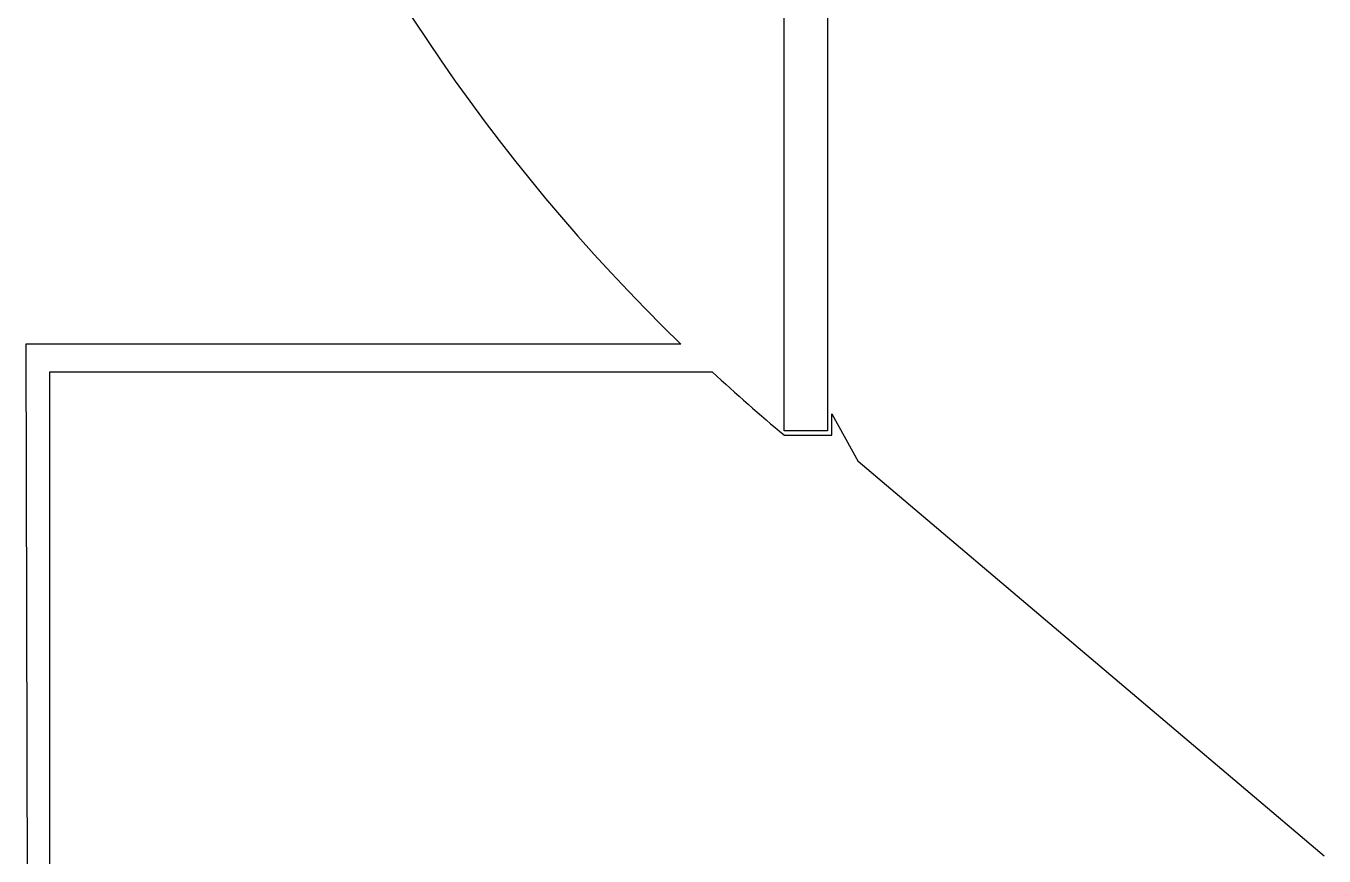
# Model space of a CAD drawing. Header units: millimetres. Extents: x 2102 to 86502, y 1818 to 64568.
# Drawn here: x 67577 to 70568, y 18607 to 20520 of the extents above; entities that cross this region are included whole.
import ezdxf

# ---------------------------------------------------------------- set-up
doc = ezdxf.new("R2010")
doc.units = ezdxf.units.MM
doc.layers.add('Layer-2', color=3, linetype='Continuous')

msp = doc.modelspace()

# ---------------------------------------------------------------- linework, layer by layer
at = {"layer": 'Layer-2'}
for p, q in [((69324.1, 19586.5), (69325.1, 26216.5)), ((69424.1, 26216.5), (69424.1, 19586.5)), ((69085.9, 19786.7), (67577.2, 19786.7)), ((67577.2, 19786.7), (67594.9, 12040.4)), ((69158.9, 19722.3), (67631.5, 19722.3)), ((67631.5, 19722.3), (67631.5, 12085.8)), ((69433.7, 19576.5), (69433.7, 19626)), ((69433.7, 19626), (69494.5, 19516.5)), ((69424.1, 19586.5), (69324.1, 19586.5)), ((69324.6, 19576.5), (69423.7, 19576.5)), ((69423.7, 19576.5), (69433.7, 19576.5)), ((70568, 18606.7), (69494.5, 19516.5))]:
    msp.add_line(p, q, dxfattribs=at)
for centre, radius, start, end in [((72105.8, 22899), 4336.7, 129.8902, 225.8633), ((72104.2, 22903.1), 4335, 227.2019, 230.1193)]:
    msp.add_arc(centre, radius, start, end, dxfattribs=at)

doc.saveas('drawing.dxf')
